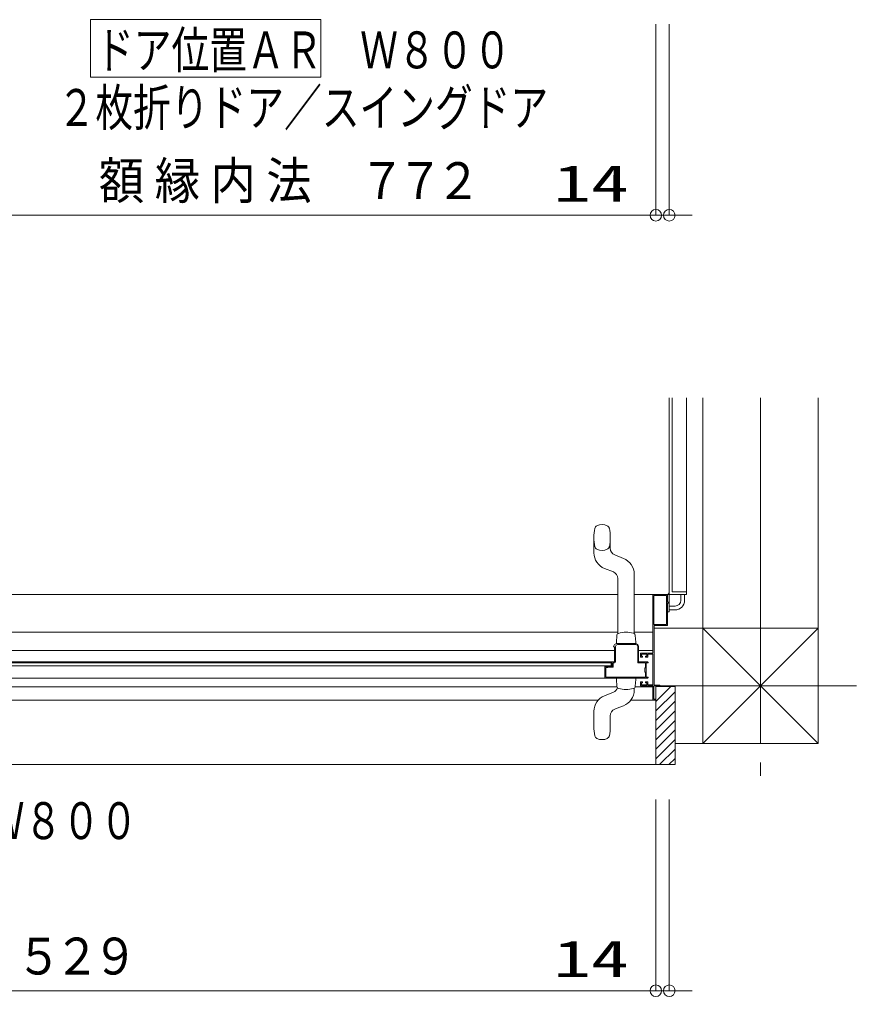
# Model space of a CAD drawing. Units: millimetres on the paper. Extents: x -305 to 305, y -152 to 152.
# Drawn here: x -157.3 to -113.7, y -53.1 to -2.2 of the extents above; entities that cross this region are included whole.
import ezdxf
from ezdxf.enums import TextEntityAlignment as Align

# ---------------------------------------------------------------- set-up
doc = ezdxf.new("R2010")
doc.units = ezdxf.units.MM
doc.linetypes.add('LONG_CHAIN', pattern=[21, 18, -1, 1, -1])
doc.layers.add('0-0_0', color=7, linetype='Continuous', lineweight=9)
doc.layers.add('0-1_VIEW0001', color=7, linetype='Continuous', lineweight=9)
doc.styles.add('ＭＳ ゴシック', font='')
doc.styles.get('ＭＳ ゴシック').set_extended_font_data('MS Gothic')

# ---------------------------------------------------------------- blocks, each defined once
blk = doc.blocks.new('_ORIGIN')
at = {"layer": '0-0_0'}
blk.add_line((0, 0), (-1, 0), dxfattribs=at)
blk.add_circle((0, 0), 0.5, dxfattribs=at)

msp = doc.modelspace()

# ---------------------------------------------------------------- linework, layer by layer
at = {"layer": '0-1_VIEW0001'}
for p, q in [((-153.574, -5.234), (-153.574, -2.234)), ((-153.574, -2.234), (-141.574, -2.234)), ((-141.574, -5.234), (-141.574, -2.234)), ((-124.134, -2.467), (-124.134, -12.426)), ((-124.134, -2.467), (-124.134, -12.426)), ((-123.434, -2.467), (-123.434, -12.426)), ((-153.574, -5.234), (-141.574, -5.234)), ((-162.134, -12.426), (-124.734, -12.426)), ((-124.134, -12.426), (-129.385, -12.426)), ((-124.734, -12.426), (-125.334, -12.426)), ((-124.134, -12.426), (-123.434, -12.426)), ((-122.834, -12.426), (-122.234, -12.426)), ((-123.434, -21.927), (-123.434, -32.152)), ((-123.434, -32.027), (-123.434, -21.927)), ((-123.284, -21.927), (-123.284, -32.027)), ((-122.534, -21.927), (-122.534, -32.177)), ((-121.684, -21.927), (-121.684, -39.927)), ((-115.684, -21.927), (-115.684, -39.927)), ((-127.359, -29.204), (-127.359, -30.003)), ((-126.509, -29.204), (-126.509, -29.765)), ((-125.812, -30.296), (-126.272, -30.114)), ((-126.346, -30.999), (-126.806, -30.816)), ((-126.109, -34.209), (-126.109, -31.347)), ((-125.259, -34.208), (-125.259, -31.109)), ((-123.284, -32.027), (-122.534, -32.027)), ((-126.109, -32.177), (-163.484, -32.177)), ((-163.484, -32.177), (-126.109, -32.177)), ((-162.559, -32.178), (-126.109, -32.178)), ((-123.459, -32.177), (-125.259, -32.177)), ((-125.259, -32.177), (-123.584, -32.177)), ((-124.309, -32.178), (-125.259, -32.178)), ((-124.284, -32.178), (-124.284, -35.228)), ((-123.534, -32.178), (-124.284, -32.178)), ((-124.234, -32.223), (-124.234, -33.733)), ((-123.579, -32.223), (-124.234, -32.223)), ((-123.579, -33.733), (-123.579, -32.223)), ((-123.534, -32.578), (-123.534, -32.178)), ((-123.434, -32.202), (-123.434, -33.077)), ((-123.409, -32.177), (-122.534, -32.177)), ((-122.834, -32.477), (-122.834, -32.177)), ((-122.634, -32.477), (-122.634, -32.177)), ((-123.534, -32.618), (-123.459, -32.618)), ((-123.134, -32.777), (-123.434, -32.777)), ((-123.134, -32.977), (-123.434, -32.977)), ((-123.434, -33.077), (-123.534, -33.077)), ((-124.234, -33.733), (-123.579, -33.733)), ((-124.229, -33.778), (-124.229, -36.888)), ((-124.229, -33.927), (-115.684, -33.927)), ((-121.685, -33.927), (-115.684, -39.927)), ((-121.684, -39.928), (-115.683, -33.927)), ((-162.084, -34.139), (-126.109, -34.139)), ((-126.184, -34.654), (-126.166, -34.306)), ((-125.259, -34.139), (-124.309, -34.139)), ((-163.434, -35.089), (-126.284, -35.089)), ((-126.334, -34.879), (-126.334, -34.889)), ((-126.319, -34.904), (-126.299, -34.904)), ((-126.284, -34.919), (-126.284, -35.679)), ((-126.239, -34.879), (-126.239, -35.679)), ((-126.184, -34.654), (-126.184, -34.729)), ((-126.184, -34.729), (-126.184, -34.654)), ((-126.184, -34.729), (-126.182, -34.729)), ((-126.184, -34.729), (-126.182, -34.729)), ((-125.184, -34.729), (-126.184, -34.729)), ((-125.184, -34.774), (-126.134, -34.774)), ((-125.186, -34.729), (-125.184, -34.729)), ((-125.186, -34.729), (-125.184, -34.729)), ((-125.079, -35.729), (-125.079, -34.879)), ((-125.034, -35.679), (-125.034, -34.879)), ((-125.034, -35.089), (-124.284, -35.089)), ((-124.934, -35.228), (-124.934, -35.428)), ((-124.284, -35.228), (-124.934, -35.228)), ((-124.934, -35.428), (-124.829, -35.428)), ((-124.889, -35.378), (-124.889, -35.278)), ((-124.889, -35.278), (-124.604, -35.278)), ((-124.829, -35.378), (-124.889, -35.378)), ((-124.829, -35.428), (-124.829, -35.378)), ((-124.679, -35.378), (-124.679, -35.428)), ((-124.604, -35.378), (-124.679, -35.378)), ((-124.679, -35.428), (-124.559, -35.428)), ((-124.604, -35.278), (-124.604, -35.378)), ((-124.559, -35.428), (-124.559, -35.278)), ((-124.559, -35.278), (-124.284, -35.278)), ((-124.284, -35.278), (-124.284, -36.878)), ((-162.964, -35.732), (-126.404, -35.732)), ((-126.284, -35.679), (-162.574, -35.679)), ((-126.454, -35.882), (-162.574, -35.882)), ((-126.794, -35.914), (-126.794, -36.529)), ((-126.773, -35.896), (-126.787, -35.904)), ((-126.764, -35.894), (-126.765, -35.894)), ((-126.754, -35.909), (-126.754, -35.904)), ((-126.744, -35.979), (-126.744, -36.479)), ((-126.655, -35.979), (-126.744, -35.979)), ((-126.657, -35.934), (-126.729, -35.934)), ((-126.613, -35.917), (-126.651, -35.933)), ((-126.598, -35.96), (-126.637, -35.975)), ((-126.404, -35.914), (-126.595, -35.914)), ((-126.359, -35.959), (-126.593, -35.959)), ((-126.454, -35.882), (-126.454, -35.732)), ((-126.404, -35.732), (-126.404, -35.914)), ((-126.359, -35.729), (-126.359, -35.959)), ((-126.289, -35.729), (-126.359, -35.729)), ((-124.674, -35.729), (-125.079, -35.729)), ((-124.574, -35.679), (-125.034, -35.679)), ((-124.699, -36.004), (-124.674, -35.979)), ((-124.699, -36.204), (-124.699, -36.004)), ((-124.674, -35.979), (-124.674, -35.729)), ((-124.634, -35.729), (-124.544, -35.729)), ((-124.634, -36.479), (-124.634, -35.729)), ((-124.634, -36.364), (-124.634, -35.844)), ((-162.574, -36.529), (-124.574, -36.529)), ((-126.744, -36.479), (-124.674, -36.479)), ((-126.184, -36.529), (-126.184, -36.604)), ((-126.184, -36.604), (-126.166, -36.951)), ((-125.184, -36.604), (-125.202, -36.951)), ((-125.184, -36.604), (-125.184, -36.529)), ((-124.674, -36.229), (-124.699, -36.204)), ((-124.674, -36.479), (-124.674, -36.229)), ((-124.544, -36.479), (-124.634, -36.479)), ((-126.162, -36.974), (-200.409, -36.974)), ((-126.164, -36.951), (-126.166, -36.951)), ((-126.165, -36.951), (-126.166, -36.951)), ((-126.074, -37.064), (-126.075, -37.064)), ((-126.074, -37.064), (-126.075, -37.064)), ((-125.259, -37.148), (-125.259, -37.049)), ((-125.205, -36.974), (-124.284, -36.974)), ((-124.934, -36.928), (-124.284, -36.928)), ((-124.889, -36.778), (-124.829, -36.778)), ((-124.889, -36.878), (-124.889, -36.778)), ((-124.604, -36.878), (-124.889, -36.878)), ((-124.829, -36.778), (-124.829, -36.728)), ((-124.559, -36.728), (-124.679, -36.728)), ((-124.679, -36.728), (-124.679, -36.778)), ((-124.679, -36.778), (-124.604, -36.778)), ((-124.604, -36.778), (-124.604, -36.878)), ((-124.559, -36.878), (-124.559, -36.728)), ((-124.284, -36.878), (-124.559, -36.878)), ((-124.284, -37.681), (-124.284, -36.928)), ((-124.234, -37.628), (-124.234, -36.928)), ((-124.234, -36.928), (-123.934, -36.928)), ((-123.934, -36.888), (-124.229, -36.888)), ((-124.134, -36.956), (-124.134, -41.031)), ((-123.134, -36.956), (-124.134, -36.956)), ((-124.134, -37.737), (-123.353, -36.956)), ((-123.934, -36.928), (-123.934, -36.888)), ((-123.134, -36.956), (-123.134, -41.031)), ((-126.806, -37.441), (-126.346, -37.259)), ((-124.134, -37.628), (-124.234, -37.628)), ((-124.134, -38.232), (-123.134, -37.232)), ((-127.143, -37.679), (-200.559, -37.679)), ((-124.134, -37.681), (-125.44, -37.681)), ((-124.134, -37.663), (-124.134, -37.643)), ((-124.134, -38.732), (-123.134, -37.732)), ((-127.359, -39.054), (-127.359, -38.254)), ((-126.509, -38.492), (-126.509, -39.054)), ((-124.134, -39.232), (-123.134, -38.232)), ((-124.134, -39.732), (-123.134, -38.732)), ((-124.134, -40.227), (-123.134, -39.227)), ((-124.134, -40.722), (-123.134, -39.722)), ((-123.134, -39.927), (-115.684, -39.927)), ((-123.948, -41.031), (-123.134, -40.217)), ((-201.559, -41.031), (-123.134, -41.031)), ((-123.453, -41.031), (-123.134, -40.712)), ((-124.134, -42.843), (-124.134, -52.802)), ((-124.134, -42.843), (-124.134, -52.802)), ((-123.434, -42.843), (-123.434, -52.802)), ((-199.959, -52.802), (-124.734, -52.802)), ((-124.134, -52.802), (-129.385, -52.802)), ((-124.734, -52.802), (-125.334, -52.802)), ((-124.134, -52.802), (-123.434, -52.802)), ((-122.834, -52.802), (-122.234, -52.802))]:
    msp.add_line(p, q, dxfattribs=at)
at = {"layer": '0-1_VIEW0001', "linetype": 'LONG_CHAIN'}
for p, q in [((-118.684, -21.927), (-118.684, -41.606)), ((-123.934, -36.927), (-113.685, -36.927))]:
    msp.add_line(p, q, dxfattribs=at)
at = {"layer": '0-1_VIEW0001'}
for points in [[(-124.229, -33.778), (-123.534, -33.778), (-123.534, -32.618)], [(-123.459, -32.618), (-123.459, -32.578), (-123.534, -32.578)], [(-125.184, -34.729), (-125.184, -34.654), (-125.202, -34.306)], [(-126.184, -34.729), (-126.29, -34.773), (-126.334, -34.879)], [(-126.334, -34.889), (-126.33, -34.899), (-126.319, -34.904)], [(-126.299, -34.904), (-126.289, -34.908), (-126.284, -34.919)], [(-126.134, -34.774), (-126.208, -34.804), (-126.239, -34.879)], [(-125.034, -34.879), (-125.078, -34.773), (-125.184, -34.729)], [(-125.079, -34.879), (-125.11, -34.804), (-125.184, -34.774)], [(-126.787, -35.904), (-126.792, -35.91), (-126.794, -35.914)], [(-126.765, -35.894), (-126.769, -35.894), (-126.773, -35.896)], [(-126.754, -35.904), (-126.757, -35.897), (-126.764, -35.894)], [(-126.729, -35.934), (-126.747, -35.926), (-126.754, -35.909)], [(-126.651, -35.933), (-126.654, -35.933), (-126.657, -35.934)], [(-126.637, -35.975), (-126.646, -35.978), (-126.655, -35.979)], [(-126.595, -35.914), (-126.604, -35.915), (-126.613, -35.917)], [(-126.593, -35.959), (-126.595, -35.959), (-126.598, -35.96)], [(-126.239, -35.679), (-126.254, -35.714), (-126.289, -35.729)], [(-124.544, -35.729), (-124.537, -35.726), (-124.534, -35.719), (-124.546, -35.69), (-124.574, -35.679)], [(-124.574, -36.529), (-124.546, -36.517), (-124.534, -36.489), (-124.537, -36.482), (-124.544, -36.479)], [(-124.829, -36.728), (-124.934, -36.728), (-124.934, -36.928)], [(-126.272, -38.144), (-126.069, -38.063), (-125.812, -37.961)]]:
    msp.add_lwpolyline(points, dxfattribs=at)
for centre, radius, start, end in [((-124.951, -29.204), 2.408, 168.6588, 191.3412), ((-127.116, -28.77), 0.2, 115.34, 168.6588), ((-126.934, -29.154), 0.625, 64.66, 115.34), ((-126.752, -28.77), 0.2, 11.3412, 64.66), ((-128.916, -29.204), 2.408, 348.6588, 11.3412), ((-126.484, -30.003), 0.875, 180, 248.3964), ((-127.116, -29.638), 0.2, 191.3412, 244.66), ((-126.934, -29.254), 0.625, 244.66, 295.34), ((-126.752, -29.638), 0.2, 295.34, 348.6588), ((-126.134, -29.765), 0.375, 180, 248.3964), ((-126.134, -31.109), 0.875, 0, 68.3964), ((-126.484, -31.347), 0.375, 0, 68.3964), ((-123.584, -32.027), 0.15, 270, 0), ((-123.459, -32.202), 0.025, 360, 90), ((-123.409, -32.152), 0.025, 180, 270), ((-123.134, -32.477), 0.5, 270, 0), ((-123.134, -32.477), 0.3, 270, 0), ((-126.041, -34.313), 0.125, 108.4568, 176.999), ((-125.684, -35.559), 1.421, 74.2183, 106.2037), ((-125.327, -34.313), 0.125, 3.001, 76.3206), ((-126.484, -36.91), 0.375, 291.6036, 340.9366), ((-126.041, -36.944), 0.125, 183.001, 254.0572), ((-125.684, -35.698), 1.421, 254.0189, 285.7696), ((-125.327, -36.944), 0.125, 283.521, 356.9989), ((-126.484, -38.254), 0.875, 111.6036, 180), ((-126.134, -37.148), 0.875, 291.6036, 0), ((-126.134, -38.492), 0.375, 111.6036, 180), ((-124.951, -39.054), 2.408, 180, 191.3412), ((-128.916, -39.054), 2.408, 348.6588, 0), ((-127.116, -39.488), 0.2, 191.3412, 244.66), ((-126.934, -39.104), 0.625, 244.66, 295.34), ((-126.752, -39.488), 0.2, 295.34, 348.6588)]:
    msp.add_arc(centre, radius, start, end, dxfattribs=at)

# ---------------------------------------------------------------- block references
at = {"layer": '0-1_VIEW0001', "xscale": 0.6, "yscale": 0.6}
for p in [(-124.134, -12.426), (-124.134, -12.426), (-124.134, -52.802), (-124.134, -52.802)]:
    msp.add_blockref('_ORIGIN', p, dxfattribs=at)
at = {"layer": '0-1_VIEW0001', "xscale": 0.6, "yscale": 0.6, "rotation": 180}
for p in [(-123.434, -12.426), (-123.434, -52.802)]:
    msp.add_blockref('_ORIGIN', p, dxfattribs=at)

# ---------------------------------------------------------------- texts
at = {"layer": '0-1_VIEW0001', "style": 'ＭＳ ゴシック'}
for s, width, p in [('ドア位置ＡＲ\u3000Ｗ８００', 0.75, (-153.288, -5.353)), ('２枚折りドア／スイングドア', 0.75, (-155.288, -8.351)), ('額', 0.9, (-153.14, -12.16)), ('縁', 0.9, (-150.232, -12.16)), ('内', 0.9, (-147.324, -12.16)), ('法', 0.9, (-144.416, -12.16)), ('７', 0.9, (-139.576, -12.16)), ('７', 0.9, (-137.588, -12.16)), ('２', 0.9, (-135.6, -12.16)), ('14', 1.5, (-129.468, -12.296)), ('ドア位置ＡＲ\u3000Ｗ８００', 0.75, (-172.737, -45.486)), ('５', 0.9, (-157.446, -52.537)), ('２', 0.9, (-155.458, -52.537)), ('９', 0.9, (-153.47, -52.537)), ('14', 1.5, (-129.468, -52.673))]:
    msp.add_text(s, height=1.921, dxfattribs=dict(at, width=width)).set_placement(p, align=Align.BOTTOM_LEFT)

doc.saveas('drawing.dxf')
